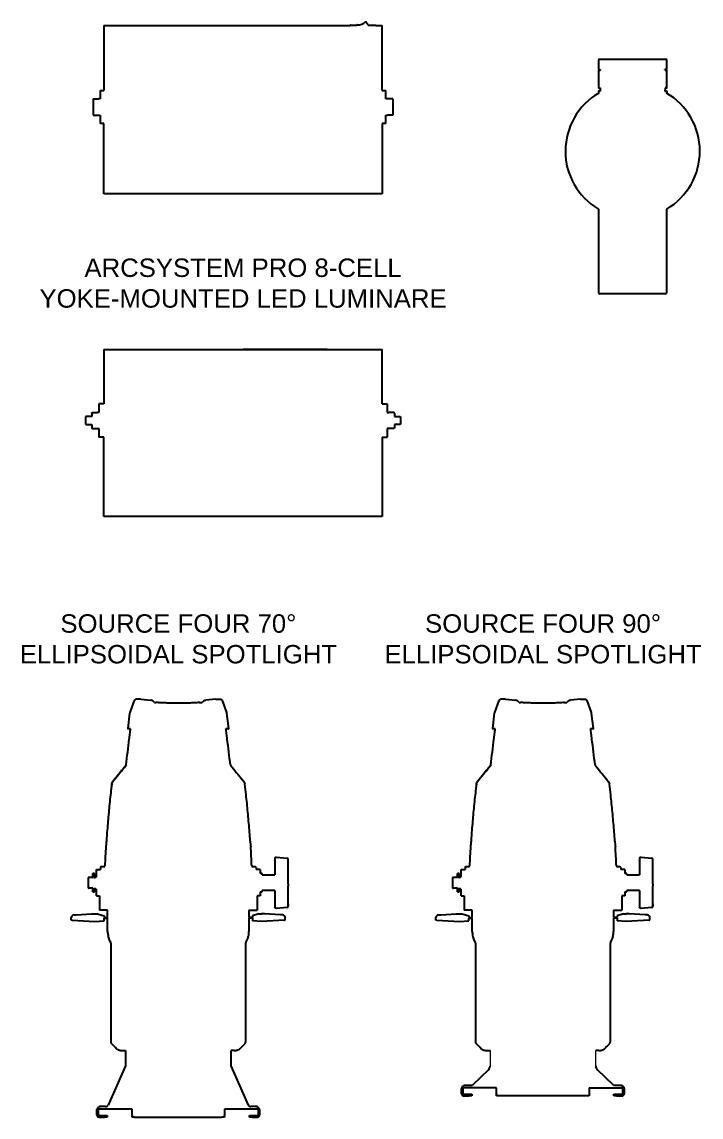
# Model space of a CAD drawing. Header units: inches. Extents: x 0 to 310, y 0 to 246.
# Drawn here: x 132.1 to 164.4, y 149.1 to 201.1 of the extents above; entities that cross this region are included whole.
import ezdxf

# ---------------------------------------------------------------- set-up
doc = ezdxf.new("R2010")
doc.units = ezdxf.units.IN
doc.header["$MEASUREMENT"] = 0
doc.linetypes.add('SLD-Solid', pattern=[0])
doc.layers.add('TEXT', color=1, linetype='Continuous')
doc.styles.add('ARIAL', font='arial.ttf')

msp = doc.modelspace()

# ---------------------------------------------------------------- linework, layer by layer
for p, q in [((135.969, 200.923), (135.969, 197.841)), ((135.969, 200.923), (147.671, 200.923)), ((147.671, 200.923), (147.671, 200.93)), ((147.789, 200.942), (147.988, 200.942)), ((147.989, 200.951), (147.988, 200.942)), ((148.532, 200.942), (148.766, 200.942)), ((148.884, 200.93), (148.884, 200.923)), ((148.884, 200.923), (149.19, 200.923)), ((149.19, 197.841), (149.19, 200.923)), ((159.47, 199.263), (159.47, 198.831)), ((159.47, 198.831), (159.555, 198.831)), ((159.5, 199.323), (159.474, 199.278)), ((159.513, 199.331), (162.676, 199.331)), ((159.555, 198.831), (159.555, 198.815)), ((162.634, 198.815), (162.634, 198.831)), ((162.72, 198.831), (162.634, 198.831)), ((162.716, 199.278), (162.689, 199.323)), ((162.72, 198.831), (162.72, 199.263)), ((159.47, 198.801), (159.47, 197.978)), ((159.47, 198.801), (159.54, 198.801)), ((162.649, 198.801), (162.72, 198.801)), ((162.72, 197.978), (162.72, 198.801)), ((135.786, 197.841), (135.786, 197.441)), ((135.786, 197.841), (135.969, 197.841)), ((149.19, 197.841), (149.372, 197.841)), ((149.372, 197.441), (149.372, 197.841)), ((159.47, 197.792), (159.47, 197.733)), ((159.484, 197.963), (159.554, 197.962)), ((159.557, 197.808), (159.484, 197.807)), ((159.554, 197.962), (159.557, 197.808)), ((162.635, 197.962), (162.632, 197.808)), ((162.632, 197.808), (162.705, 197.807)), ((162.705, 197.963), (162.635, 197.962)), ((162.72, 197.792), (162.72, 197.733)), ((135.461, 197.439), (135.447, 197.41)), ((135.447, 197.41), (135.447, 196.697)), ((135.461, 197.439), (135.711, 197.439)), ((135.786, 197.441), (135.711, 197.441)), ((135.711, 197.439), (135.711, 197.441)), ((149.447, 197.441), (149.372, 197.441)), ((149.698, 197.439), (149.447, 197.439)), ((149.711, 197.41), (149.698, 197.439)), ((149.711, 196.697), (149.711, 197.41)), ((159.484, 197.718), (159.486, 197.718)), ((159.486, 197.718), (159.484, 197.718)), ((135.447, 196.697), (135.461, 196.669)), ((135.461, 196.669), (135.711, 196.669)), ((135.711, 196.666), (135.711, 196.669)), ((135.711, 196.666), (135.786, 196.666)), ((135.786, 196.666), (135.786, 196.267)), ((135.969, 196.267), (135.786, 196.267)), ((135.969, 192.93), (135.969, 196.267)), ((149.19, 196.267), (149.19, 192.93)), ((149.372, 196.267), (149.19, 196.267)), ((149.372, 196.666), (149.447, 196.666)), ((149.372, 196.267), (149.372, 196.666)), ((149.698, 196.669), (149.447, 196.669)), ((149.698, 196.669), (149.711, 196.697)), ((149.19, 192.93), (135.969, 192.93)), ((159.47, 192.207), (159.47, 188.67)), ((162.72, 188.67), (162.72, 192.207)), ((159.47, 188.67), (159.472, 188.42)), ((159.47, 188.42), (159.47, 188.242)), ((159.472, 188.42), (159.47, 188.42)), ((162.717, 188.42), (162.72, 188.67)), ((162.717, 188.42), (162.72, 188.42)), ((162.72, 188.242), (162.72, 188.42)), ((159.472, 188.234), (159.504, 188.178)), ((162.672, 188.17), (159.517, 188.17)), ((162.685, 188.178), (162.718, 188.234)), ((135.969, 185.534), (149.19, 185.534)), ((135.969, 185.534), (135.969, 182.945)), ((142.579, 185.544), (142.579, 185.534)), ((142.579, 185.544), (146.579, 185.544)), ((146.579, 185.544), (146.579, 185.534)), ((149.19, 182.945), (149.19, 185.534)), ((135.727, 182.945), (135.727, 182.545)), ((135.969, 182.945), (135.727, 182.945)), ((149.19, 182.945), (149.432, 182.945)), ((149.432, 182.945), (149.432, 182.545)), ((135.111, 182.354), (135.089, 182.333)), ((135.089, 182.333), (135.089, 181.983)), ((135.388, 182.354), (135.111, 182.354)), ((135.388, 182.513), (135.388, 182.354)), ((135.401, 182.532), (135.652, 182.532)), ((135.727, 182.545), (135.652, 182.545)), ((135.652, 182.532), (135.652, 182.545)), ((149.432, 182.545), (149.507, 182.545)), ((149.507, 182.532), (149.507, 182.545)), ((149.757, 182.532), (149.507, 182.532)), ((149.771, 182.513), (149.771, 182.354)), ((149.771, 182.354), (150.048, 182.354)), ((150.048, 182.354), (150.069, 182.333)), ((150.069, 182.333), (150.069, 181.983)), ((135.089, 181.983), (135.111, 181.961)), ((135.111, 181.961), (135.388, 181.961)), ((135.388, 181.961), (135.388, 181.802)), ((135.401, 181.783), (135.652, 181.783)), ((135.652, 181.77), (135.652, 181.783)), ((135.652, 181.77), (135.727, 181.77)), ((135.727, 181.77), (135.727, 181.37)), ((149.507, 181.77), (149.432, 181.77)), ((149.432, 181.77), (149.432, 181.37)), ((149.757, 181.783), (149.507, 181.783)), ((149.507, 181.77), (149.507, 181.783)), ((150.048, 181.961), (149.771, 181.961)), ((149.771, 181.961), (149.771, 181.802)), ((150.069, 181.983), (150.048, 181.961)), ((135.969, 181.37), (135.727, 181.37)), ((135.969, 177.601), (135.969, 181.37)), ((149.19, 181.37), (149.19, 177.601)), ((149.19, 181.37), (149.432, 181.37)), ((149.19, 177.601), (135.969, 177.601)), ((137.716, 168.909), (138.191, 168.867)), ((141.285, 168.909), (140.811, 168.867)), ((155.048, 168.909), (155.523, 168.867)), ((158.617, 168.909), (158.143, 168.867)), ((137.022, 165.79), (137.008, 165.762)), ((141.98, 165.79), (141.988, 165.767)), ((154.354, 165.79), (154.34, 165.762)), ((159.312, 165.79), (159.321, 165.767)), ((144.095, 161.354), (144.095, 161.217)), ((144.163, 161.409), (144.663, 161.357)), ((161.427, 161.354), (161.427, 161.217)), ((161.495, 161.409), (161.995, 161.357)), ((135.801, 160.91), (135.797, 160.815)), ((143.201, 160.91), (143.204, 160.815)), ((144.095, 161.217), (144.095, 160.565)), ((144.72, 161.19), (144.72, 161.299)), ((144.72, 160.135), (144.72, 161.19)), ((153.133, 160.91), (153.129, 160.815)), ((160.533, 160.91), (160.536, 160.815)), ((161.427, 161.217), (161.427, 160.565)), ((162.052, 161.19), (162.052, 161.299)), ((162.052, 160.135), (162.052, 161.19)), ((135.21, 160.44), (135.21, 160.315)), ((135.21, 160.315), (135.21, 160.065)), ((135.445, 160.44), (135.232, 160.44)), ((135.523, 160.627), (135.445, 160.627)), ((135.445, 160.44), (135.445, 160.627)), ((135.523, 160.404), (135.523, 160.627)), ((135.581, 160.464), (135.61, 160.465)), ((135.61, 160.815), (135.797, 160.815)), ((135.61, 160.465), (135.61, 160.815)), ((143.392, 160.815), (143.204, 160.815)), ((143.392, 160.815), (143.392, 160.627)), ((143.47, 160.627), (143.392, 160.627)), ((143.487, 160.627), (143.47, 160.627)), ((143.487, 160.565), (143.487, 160.627)), ((143.487, 160.565), (144.095, 160.565)), ((152.542, 160.44), (152.542, 160.315)), ((152.542, 160.315), (152.542, 160.065)), ((152.777, 160.44), (152.564, 160.44)), ((152.855, 160.627), (152.777, 160.627)), ((152.777, 160.44), (152.777, 160.627)), ((152.855, 160.404), (152.855, 160.627)), ((152.913, 160.464), (152.942, 160.465)), ((152.942, 160.465), (152.942, 160.815)), ((152.942, 160.815), (153.129, 160.815)), ((160.724, 160.815), (160.536, 160.815)), ((160.724, 160.815), (160.724, 160.627)), ((160.802, 160.627), (160.724, 160.627)), ((160.819, 160.627), (160.802, 160.627)), ((160.819, 160.565), (160.819, 160.627)), ((160.819, 160.565), (161.427, 160.565)), ((135.21, 160.065), (135.21, 159.94)), ((135.445, 159.94), (135.232, 159.94)), ((135.445, 159.752), (135.445, 159.94)), ((135.523, 159.943), (135.523, 159.752)), ((135.581, 159.883), (135.61, 159.883)), ((135.61, 159.565), (135.61, 159.883)), ((143.487, 159.752), (143.487, 159.815)), ((144.095, 159.815), (143.487, 159.815)), ((144.095, 159.815), (144.095, 159.025)), ((144.72, 160.135), (144.72, 160.043)), ((144.72, 159.08), (144.72, 160.043)), ((152.542, 160.065), (152.542, 159.94)), ((152.777, 159.94), (152.564, 159.94)), ((152.777, 159.752), (152.777, 159.94)), ((152.855, 159.943), (152.855, 159.752)), ((152.913, 159.883), (152.942, 159.883)), ((152.942, 159.565), (152.942, 159.883)), ((160.819, 159.752), (160.819, 159.815)), ((161.427, 159.815), (160.819, 159.815)), ((161.427, 159.815), (161.427, 159.025)), ((162.052, 160.135), (162.052, 160.043)), ((162.052, 159.08), (162.052, 160.043)), ((135.445, 159.752), (135.523, 159.752)), ((135.61, 159.565), (135.753, 159.565)), ((143.392, 159.565), (143.252, 159.565)), ((143.392, 159.752), (143.47, 159.752)), ((143.392, 159.752), (143.392, 159.565)), ((143.47, 159.752), (143.487, 159.752)), ((143.47, 159.752), (143.47, 159.752)), ((152.777, 159.752), (152.855, 159.752)), ((152.942, 159.565), (153.085, 159.565)), ((160.724, 159.565), (160.584, 159.565)), ((160.724, 159.752), (160.802, 159.752)), ((160.724, 159.752), (160.724, 159.565)), ((160.802, 159.752), (160.819, 159.752)), ((160.802, 159.752), (160.802, 159.752)), ((144.664, 159.018), (144.163, 158.971)), ((144.72, 159.189), (144.72, 159.08)), ((161.996, 159.018), (161.495, 158.971)), ((162.052, 159.189), (162.052, 159.08)), ((134.416, 158.414), (134.416, 158.533)), ((134.453, 158.412), (134.416, 158.414)), ((134.453, 158.412), (135.54, 158.354)), ((134.544, 158.668), (134.648, 158.673)), ((134.648, 158.673), (135.399, 158.712)), ((135.54, 158.354), (135.976, 158.38)), ((135.666, 158.719), (135.976, 158.626)), ((135.976, 158.626), (135.976, 158.532)), ((135.976, 158.532), (136.141, 158.532)), ((135.976, 158.502), (136.141, 158.502)), ((135.976, 158.38), (135.976, 158.502)), ((143.026, 158.532), (142.861, 158.532)), ((143.026, 158.502), (142.861, 158.502)), ((143.336, 158.719), (143.026, 158.626)), ((143.026, 158.626), (143.026, 158.532)), ((143.026, 158.502), (143.026, 158.38)), ((143.462, 158.354), (143.026, 158.38)), ((144.549, 158.412), (143.462, 158.354)), ((144.354, 158.673), (143.602, 158.712)), ((144.458, 158.668), (144.354, 158.673)), ((144.549, 158.412), (144.586, 158.414)), ((144.586, 158.414), (144.586, 158.533)), ((151.748, 158.414), (151.748, 158.533)), ((151.785, 158.412), (151.748, 158.414)), ((151.785, 158.412), (152.872, 158.354)), ((151.876, 158.668), (151.98, 158.673)), ((151.98, 158.673), (152.731, 158.712)), ((152.872, 158.354), (153.308, 158.38)), ((152.998, 158.719), (153.308, 158.626)), ((153.308, 158.626), (153.308, 158.532)), ((153.308, 158.532), (153.473, 158.532)), ((153.308, 158.502), (153.473, 158.502)), ((153.308, 158.38), (153.308, 158.502)), ((160.358, 158.532), (160.193, 158.532)), ((160.358, 158.502), (160.193, 158.502)), ((160.668, 158.719), (160.358, 158.626)), ((160.358, 158.626), (160.358, 158.532)), ((160.358, 158.502), (160.358, 158.38)), ((160.794, 158.354), (160.358, 158.38)), ((161.881, 158.412), (160.794, 158.354)), ((161.686, 158.673), (160.934, 158.712)), ((161.79, 158.668), (161.686, 158.673)), ((161.881, 158.412), (161.918, 158.414)), ((161.918, 158.414), (161.918, 158.533)), ((136.841, 152.219), (136.985, 152.219)), ((136.985, 152.219), (136.985, 151.483)), ((142.16, 152.219), (142.017, 152.219)), ((142.017, 151.483), (142.017, 152.219)), ((154.173, 152.219), (154.317, 152.219)), ((159.492, 152.219), (159.349, 152.219)), ((154.241, 151.303), (153.481, 150.569)), ((160.185, 150.569), (159.425, 151.303)), ((152.965, 150.166), (152.965, 150.416)), ((153.04, 150.166), (153.04, 150.416)), ((154.63, 150.446), (153.07, 150.446)), ((153.071, 150.569), (153.071, 150.521)), ((153.071, 150.569), (153.481, 150.569)), ((154.63, 150.166), (154.63, 150.446)), ((159.03, 150.446), (160.59, 150.446)), ((159.03, 150.446), (159.03, 150.061)), ((160.185, 150.569), (160.591, 150.569)), ((160.59, 150.521), (160.591, 150.521)), ((160.591, 150.521), (160.591, 150.569)), ((160.62, 150.416), (160.62, 150.166)), ((160.695, 150.416), (160.695, 150.166)), ((153.07, 150.136), (153.325, 150.136)), ((153.07, 150.061), (153.325, 150.061)), ((153.325, 150.136), (153.45, 150.136)), ((153.45, 150.061), (153.325, 150.061)), ((153.45, 150.136), (153.45, 150.061)), ((154.63, 150.166), (154.63, 150.136)), ((154.63, 150.061), (154.63, 150.136)), ((159.03, 150.061), (154.63, 150.061)), ((160.21, 150.061), (160.21, 150.136)), ((160.21, 150.136), (160.335, 150.136)), ((160.335, 150.061), (160.21, 150.061)), ((160.335, 150.136), (160.59, 150.136)), ((160.335, 150.061), (160.59, 150.061))]:
    msp.add_line(p, q)
at = {"linetype": 'SLD-Solid'}
for p, q in [((137.402, 168.845), (137.194, 168.279)), ((137.716, 168.909), (137.482, 168.908)), ((138.5, 168.753), (138.438, 168.757)), ((140.501, 168.753), (140.564, 168.757)), ((141.285, 168.909), (141.519, 168.908)), ((141.809, 168.279), (141.6, 168.845)), ((154.734, 168.845), (154.526, 168.279)), ((155.048, 168.909), (154.814, 168.908)), ((155.832, 168.753), (155.77, 168.757)), ((157.833, 168.753), (157.896, 168.757)), ((158.617, 168.909), (158.852, 168.908)), ((159.141, 168.279), (158.933, 168.845)), ((137.188, 168.256), (137.098, 167.521)), ((141.904, 167.521), (141.814, 168.256)), ((154.521, 168.256), (154.43, 167.521)), ((159.237, 167.521), (159.146, 168.256)), ((137.235, 167.51), (137.108, 167.51)), ((141.894, 167.51), (141.767, 167.51)), ((154.567, 167.51), (154.44, 167.51)), ((159.227, 167.51), (159.099, 167.51)), ((137.007, 165.762), (137.008, 165.762)), ((154.339, 165.762), (154.34, 165.762)), ((136.392, 165.007), (136.392, 165.007)), ((153.724, 165.007), (153.725, 165.007)), ((136.338, 164.879), (136.338, 164.879)), ((142.663, 164.879), (142.664, 164.879)), ((153.67, 164.879), (153.671, 164.879)), ((159.995, 164.879), (159.996, 164.879)), ((135.959, 160.943), (135.83, 160.94)), ((143.171, 160.94), (143.042, 160.943)), ((153.291, 160.943), (153.162, 160.94)), ((160.503, 160.94), (160.374, 160.943)), ((135.753, 159.565), (135.753, 158.89)), ((143.249, 159.565), (143.249, 158.89)), ((153.085, 159.565), (153.085, 158.89)), ((160.581, 159.565), (160.581, 158.89)), ((136.141, 158.89), (135.753, 158.89)), ((136.141, 158.532), (136.141, 158.89)), ((142.861, 158.89), (143.249, 158.89)), ((142.861, 158.89), (142.861, 158.532)), ((153.473, 158.89), (153.085, 158.89)), ((153.473, 158.532), (153.473, 158.89)), ((160.193, 158.89), (160.581, 158.89)), ((160.193, 158.89), (160.193, 158.532)), ((136.141, 157.875), (136.141, 158.502)), ((142.861, 158.502), (142.861, 157.875)), ((153.473, 157.875), (153.473, 158.502)), ((160.193, 158.502), (160.193, 157.875)), ((136.306, 152.621), (136.306, 157.304)), ((142.696, 157.304), (142.696, 152.621)), ((153.638, 152.621), (153.638, 157.304)), ((160.028, 157.304), (160.028, 152.621)), ((136.4, 152.475), (136.342, 152.532)), ((142.659, 152.532), (142.601, 152.475)), ((153.732, 152.475), (153.675, 152.532)), ((159.991, 152.532), (159.934, 152.475)), ((136.985, 151.483), (136.16, 149.625)), ((142.841, 149.625), (142.017, 151.483)), ((135.636, 149.159), (135.636, 149.409)), ((135.711, 149.159), (135.711, 149.409)), ((135.741, 149.55), (135.741, 149.514)), ((136.046, 149.55), (135.741, 149.55)), ((137.301, 149.439), (135.741, 149.439)), ((137.301, 149.159), (137.301, 149.439)), ((143.261, 149.439), (141.701, 149.439)), ((141.701, 149.439), (141.701, 149.159)), ((143.261, 149.55), (142.955, 149.55)), ((143.261, 149.514), (143.261, 149.55)), ((143.291, 149.409), (143.291, 149.159)), ((143.366, 149.409), (143.366, 149.159)), ((135.741, 149.129), (135.996, 149.129)), ((135.741, 149.054), (135.996, 149.054)), ((135.996, 149.129), (136.121, 149.129)), ((136.121, 149.054), (135.996, 149.054)), ((136.121, 149.129), (136.121, 149.054)), ((137.301, 149.159), (137.301, 149.129)), ((137.301, 149.054), (137.301, 149.129)), ((137.426, 149.054), (137.301, 149.054)), ((137.426, 149.054), (138.02, 149.054)), ((138.02, 149.054), (139.06, 149.054)), ((139.063, 149.054), (139.188, 149.054)), ((139.188, 149.054), (139.813, 149.054)), ((139.813, 149.054), (139.938, 149.054)), ((139.942, 149.054), (140.981, 149.054)), ((140.981, 149.054), (141.576, 149.054)), ((141.701, 149.054), (141.576, 149.054)), ((141.701, 149.129), (141.701, 149.159)), ((141.701, 149.129), (141.701, 149.054)), ((142.881, 149.054), (142.881, 149.129)), ((142.881, 149.129), (143.006, 149.129)), ((143.006, 149.054), (142.881, 149.054)), ((143.006, 149.129), (143.261, 149.129)), ((143.006, 149.054), (143.261, 149.054))]:
    msp.add_line(p, q, dxfattribs=at)
at = {"linetype": 'SLD-Solid', "lineweight": 15}
for p, q in [((154.317, 152.219), (154.317, 151.483)), ((159.349, 151.483), (159.349, 152.219))]:
    msp.add_line(p, q, dxfattribs=at)
at = {"flags": 128}
for points in [[(135.399, 158.712), (135.398, 158.712), (135.412, 158.712), (135.439, 158.712), (135.479, 158.713), (135.525, 158.714), (135.541, 158.715)], [(143.602, 158.712), (143.603, 158.712), (143.59, 158.712), (143.562, 158.712), (143.523, 158.713), (143.477, 158.714), (143.461, 158.715)], [(152.731, 158.712), (152.731, 158.712), (152.744, 158.712), (152.772, 158.712), (152.811, 158.713), (152.857, 158.714), (152.873, 158.715)], [(160.934, 158.712), (160.935, 158.712), (160.922, 158.712), (160.894, 158.712), (160.855, 158.713), (160.809, 158.714), (160.793, 158.715)]]:
    msp.add_lwpolyline(points, dxfattribs=at)
for centre, radius, start, end in [((147.683, 200.93), 0.0118, 90, 180), ((147.997, 200.95), 0.00787, 86.7117, 172.2027), ((148.031, 201.538), 0.581, 266.7117, 310.6779), ((148.415, 201.091), 0.00787, 45.1869, 130.6779), ((148.011, 200.685), 0.581, 26.2635, 45.1869), ((148.872, 200.93), 0.0118, 0, 90), ((159.5, 199.263), 0.03, 150, 180), ((159.513, 199.316), 0.015, 90, 150), ((159.54, 198.816), 0.015, 270, 359), ((162.649, 198.816), 0.015, 181, 270), ((162.676, 199.316), 0.015, 30, 90), ((162.69, 199.263), 0.03, 0, 30), ((159.485, 197.978), 0.015, 180, 269), ((159.485, 197.792), 0.015, 91, 180), ((162.705, 197.978), 0.015, 271, 0), ((162.705, 197.792), 0.015, 0, 89), ((161.095, 194.958), 3.195, 120.2285, 239.4272), ((159.485, 197.733), 0.015, 180, 275.9656), ((162.705, 197.733), 0.015, 264.0344, 0), ((161.095, 194.958), 3.195, 300.5728, 59.7715), ((159.485, 188.242), 0.015, 180, 210), ((159.517, 188.185), 0.015, 210, 270), ((162.672, 188.185), 0.015, 270, 330), ((162.705, 188.242), 0.015, 330, 0), ((144.66, 161.297), 0.0599, 2.0026, 87.328), ((161.992, 161.297), 0.0599, 2.0026, 87.328), ((135.583, 159.943), 0.06, 180, 268.5), ((152.915, 159.943), 0.06, 180, 268.5), ((144.658, 159.08), 0.0625, 275.9235, 360), ((161.99, 159.08), 0.0625, 275.9235, 360), ((134.551, 158.532), 0.135, 93, 180), ((135.541, 160.951), 2.236, 270.003, 273.203), ((143.461, 160.951), 2.236, 266.797, 269.997), ((144.45, 158.532), 0.135, 0, 87), ((151.883, 158.532), 0.135, 93, 180), ((152.873, 160.951), 2.236, 270.003, 273.203), ((160.793, 160.951), 2.236, 266.797, 269.997), ((161.782, 158.532), 0.135, 0, 87), ((154.067, 151.483), 0.25, 314.0077, 0), ((159.599, 151.483), 0.25, 180, 225.9923), ((153.07, 150.416), 0.105, 90, 180), ((153.07, 150.416), 0.03, 90, 180), ((160.59, 150.416), 0.105, 0, 90), ((160.59, 150.416), 0.03, 0, 90), ((153.07, 150.166), 0.105, 180, 270), ((153.07, 150.166), 0.03, 180, 270), ((160.59, 150.166), 0.03, 270, 0), ((160.59, 150.166), 0.105, 270, 0)]:
    msp.add_arc(centre, radius, start, end)
at = {"linetype": 'SLD-Solid'}
for centre, radius, start, end in [((137.49, 168.818), 0.0904, 95.1359, 163.4201), ((137.929, 168.28), 0.652, 47.8757, 61.8767), ((138.449, 169.187), 0.431, 258.9836, 268.4601), ((140.552, 169.187), 0.431, 271.5399, 281.0164), ((141.072, 168.28), 0.652, 118.1233, 132.1243), ((141.508, 168.813), 0.0967, 19.18, 82.7459), ((154.822, 168.818), 0.0904, 95.1359, 163.4201), ((155.262, 168.28), 0.652, 47.8757, 61.8767), ((155.781, 169.187), 0.431, 258.9836, 268.4601), ((157.884, 169.187), 0.431, 271.5399, 281.0164), ((158.404, 168.28), 0.652, 118.1233, 132.1243), ((158.84, 168.813), 0.0967, 19.18, 82.7459), ((137.288, 168.244), 0.1, 159.8, 173), ((141.715, 168.244), 0.1, 7, 20.2), ((154.62, 168.244), 0.1, 159.8, 173), ((159.047, 168.244), 0.1, 7, 20.2), ((137.108, 167.52), 0.01, 173, 270), ((141.894, 167.52), 0.01, 270, 7), ((154.44, 167.52), 0.01, 173, 270), ((159.227, 167.52), 0.01, 270, 7), ((141.974, 165.745), 0.0261, 34.5063, 56.0584), ((159.306, 165.745), 0.0261, 34.5063, 56.0584), ((186.627, 158.89), 50.66, 176.5706, 177.6226), ((136.341, 161.883), 0.286, 171.9402, 172.4801), ((146.868, 162.453), 3.96, 184.2413, 187.7363), ((92.375, 158.89), 50.66, 2.3774, 3.4294), ((203.959, 158.89), 50.66, 176.5706, 177.6226), ((153.673, 161.883), 0.286, 171.9402, 172.4801), ((164.2, 162.453), 3.96, 184.2413, 187.7363), ((109.707, 158.89), 50.66, 2.3774, 3.4294), ((135.831, 160.91), 0.03, 91, 180), ((135.96, 160.993), 0.05, 268.6793, 357.9452), ((143.043, 160.994), 0.0514, 183.0953, 269.469), ((143.171, 160.91), 0.03, 0, 89), ((153.163, 160.91), 0.03, 91, 180), ((153.292, 160.993), 0.05, 268.6793, 357.9452), ((160.375, 160.994), 0.0514, 183.0953, 269.469), ((160.503, 160.91), 0.03, 0, 89), ((135.741, 149.409), 0.105, 90, 180), ((135.741, 149.409), 0.03, 90, 180), ((136.046, 149.675), 0.125, 270, 336.0803), ((142.955, 149.675), 0.125, 203.9197, 270), ((143.261, 149.409), 0.105, 0, 90), ((143.261, 149.409), 0.03, 0, 90), ((135.741, 149.159), 0.105, 180, 270), ((135.741, 149.159), 0.03, 180, 270), ((143.261, 149.159), 0.105, 270, 0), ((143.261, 149.159), 0.03, 270, 0)]:
    msp.add_arc(centre, radius, start, end, dxfattribs=at)
at = {"extrusion": (0, 0, -1)}
for centre, major_axis, ratio, start_param, end_param in [((144.158, 161.354), (-0.0625, 0.0013), 0.921914, 6.263735, 6.469858), ((144.158, 161.351), (-0.0599, 0.0195), 0.917041, 6.198868, 7.650807), ((161.49, 161.354), (-0.0625, 0.0013), 0.921914, 6.263735, 6.469858), ((161.49, 161.351), (-0.0599, 0.0195), 0.917041, 6.198868, 7.650807), ((144.158, 161.217), (-0.0625, -0.0015), 0.932153, 0.022517, 0.22864), ((161.49, 161.217), (-0.0625, -0.0015), 0.932153, 0.022517, 0.22864), ((144.158, 159.026), (-0.0625, -0.0013), 0.921914, 6.096512, 6.302636), ((144.158, 159.028), (-0.0599, -0.0195), 0.917041, 4.915564, 6.367503), ((161.49, 159.026), (-0.0625, -0.0013), 0.921914, 6.096512, 6.302636), ((161.49, 159.028), (-0.0599, -0.0195), 0.917041, 4.915564, 6.367503)]:
    msp.add_ellipse(centre, major_axis=major_axis, ratio=ratio, start_param=start_param, end_param=end_param, dxfattribs=at)
for points, knots in [([(147.683, 200.942), (147.684, 200.942), (147.687, 200.942), (147.7, 200.942), (147.714, 200.942), (147.731, 200.942), (147.755, 200.942), (147.776, 200.942), (147.789, 200.942)], [0, 0, 0, 0, 0.239443, 0.369784, 0.499999, 0.630342, 0.760556, 1, 1, 1, 1]), ([(148.766, 200.942), (148.779, 200.942), (148.8, 200.942), (148.824, 200.942), (148.841, 200.942), (148.855, 200.942), (148.868, 200.942), (148.871, 200.942), (148.872, 200.942)], [0, 0, 0, 0, 0.239444, 0.369787, 0.500002, 0.630342, 0.760557, 1, 1, 1, 1]), ([(135.232, 160.44), (135.229, 160.44), (135.216, 160.44), (135.212, 160.44), (135.21, 160.44)], [0, 0, 0, 0, 0.211002, 1, 1, 1, 1]), ([(135.523, 160.404), (135.523, 160.404), (135.523, 160.405), (135.523, 160.408), (135.523, 160.415), (135.527, 160.428), (135.533, 160.439), (135.543, 160.45), (135.555, 160.459), (135.57, 160.463), (135.579, 160.464), (135.581, 160.464)], [0, 0, 0, 0, 0.0046982, 0.0398693, 0.0943381, 0.2315795, 0.4579638, 0.5023819, 0.7162911, 0.9308515, 1, 1, 1, 1]), ([(152.564, 160.44), (152.561, 160.44), (152.548, 160.44), (152.545, 160.44), (152.542, 160.44)], [0, 0, 0, 0, 0.211002, 1, 1, 1, 1]), ([(152.855, 160.404), (152.855, 160.404), (152.855, 160.405), (152.855, 160.408), (152.856, 160.415), (152.859, 160.428), (152.865, 160.439), (152.875, 160.45), (152.887, 160.459), (152.902, 160.463), (152.911, 160.464), (152.913, 160.464)], [0, 0, 0, 0, 0.0046982, 0.0398693, 0.0943381, 0.2315795, 0.4579638, 0.5023819, 0.7162911, 0.9308515, 1, 1, 1, 1]), ([(135.21, 159.94), (135.212, 159.94), (135.216, 159.94), (135.229, 159.94), (135.232, 159.94)], [0, 0, 0, 0, 0.788998, 1, 1, 1, 1]), ([(152.542, 159.94), (152.545, 159.94), (152.548, 159.94), (152.561, 159.94), (152.564, 159.94)], [0, 0, 0, 0, 0.788998, 1, 1, 1, 1])]:
    msp.add_open_spline(points, degree=3, knots=knots)
for points in [[(135.388, 182.513), (135.391, 182.52), (135.396, 182.526), (135.401, 182.532)], [(149.771, 182.513), (149.767, 182.52), (149.763, 182.526), (149.757, 182.532)], [(135.388, 181.802), (135.391, 181.796), (135.396, 181.789), (135.401, 181.783)], [(149.771, 181.802), (149.767, 181.796), (149.763, 181.789), (149.757, 181.783)]]:
    msp.add_open_spline(points, degree=3)
at = {"linetype": 'SLD-Solid'}
for points, knots in [([(138.237, 168.855), (138.236, 168.856), (138.226, 168.863), (138.209, 168.866), (138.195, 168.867), (138.191, 168.867), (138.191, 168.867)], [0, 0, 0, 0, 0.079323, 0.761323, 0.990732, 1, 1, 1, 1]), ([(140.518, 168.753), (140.471, 168.75), (140.36, 168.743), (140.175, 168.735), (139.965, 168.728), (139.753, 168.724), (139.54, 168.722), (139.327, 168.723), (139.113, 168.726), (138.89, 168.733), (138.683, 168.741), (138.551, 168.749), (138.495, 168.752)], [0, 0, 0, 0, 0.073735, 0.174905, 0.279004, 0.383102, 0.484278, 0.585454, 0.689583, 0.793713, 0.912817, 1, 1, 1, 1]), ([(140.765, 168.855), (140.766, 168.856), (140.776, 168.863), (140.792, 168.866), (140.807, 168.867), (140.811, 168.867), (140.811, 168.867)], [0, 0, 0, 0, 0.079323, 0.761323, 0.990732, 1, 1, 1, 1]), ([(155.569, 168.855), (155.568, 168.856), (155.558, 168.863), (155.541, 168.866), (155.527, 168.867), (155.523, 168.867), (155.523, 168.867)], [0, 0, 0, 0, 0.079323, 0.761323, 0.990732, 1, 1, 1, 1]), ([(157.851, 168.753), (157.804, 168.75), (157.692, 168.743), (157.507, 168.735), (157.298, 168.728), (157.085, 168.724), (156.872, 168.722), (156.659, 168.723), (156.445, 168.726), (156.222, 168.733), (156.015, 168.741), (155.883, 168.749), (155.827, 168.752)], [0, 0, 0, 0, 0.073735, 0.174905, 0.279004, 0.383102, 0.484278, 0.585454, 0.689583, 0.793713, 0.912817, 1, 1, 1, 1]), ([(158.097, 168.855), (158.098, 168.856), (158.108, 168.863), (158.124, 168.866), (158.139, 168.867), (158.143, 168.867), (158.143, 168.867)], [0, 0, 0, 0, 0.079323, 0.761323, 0.990732, 1, 1, 1, 1]), ([(137.022, 165.79), (137.072, 166.2), (137.128, 166.651), (137.188, 167.143), (137.203, 167.265), (137.218, 167.388), (137.229, 167.469), (137.235, 167.51)], [0, 0, 0, 0, 0.71491, 0.786401, 0.857893, 0.929384, 1, 1, 1, 1]), ([(141.98, 165.79), (141.929, 166.2), (141.874, 166.651), (141.814, 167.143), (141.798, 167.265), (141.784, 167.388), (141.773, 167.469), (141.767, 167.51)], [0, 0, 0, 0, 0.71491, 0.786401, 0.857893, 0.929384, 1, 1, 1, 1]), ([(154.354, 165.79), (154.404, 166.2), (154.46, 166.651), (154.52, 167.143), (154.535, 167.265), (154.55, 167.388), (154.561, 167.469), (154.567, 167.51)], [0, 0, 0, 0, 0.71491, 0.786401, 0.857893, 0.929384, 1, 1, 1, 1]), ([(159.312, 165.79), (159.261, 166.2), (159.206, 166.651), (159.146, 167.143), (159.13, 167.265), (159.116, 167.388), (159.105, 167.469), (159.099, 167.51)], [0, 0, 0, 0, 0.71491, 0.786401, 0.857893, 0.929384, 1, 1, 1, 1]), ([(136.392, 165.007), (136.415, 165.034), (136.525, 165.17), (136.73, 165.421), (136.913, 165.646), (137.008, 165.762)], [0, 0, 0, 0, 0.10781, 0.539052, 1, 1, 1, 1]), ([(137.008, 165.762), (136.985, 165.735), (136.875, 165.599), (136.669, 165.347), (136.486, 165.123), (136.392, 165.007)], [0, 0, 0, 0, 0.107776, 0.53888, 1, 1, 1, 1]), ([(137.008, 165.762), (137.008, 165.762), (137.008, 165.762), (137.008, 165.762), (137.008, 165.762), (137.008, 165.762), (137.008, 165.762), (137.008, 165.762), (137.008, 165.762), (137.008, 165.762), (137.008, 165.762), (137.008, 165.762), (137.008, 165.762), (137.008, 165.762)], [0, 0, 0, 0, 0.057544, 0.181946, 0.187743, 0.289765, 0.363759, 0.437966, 0.522194, 0.605856, 0.707241, 0.86305, 1, 1, 1, 1]), ([(141.994, 165.762), (141.994, 165.762), (141.994, 165.762), (141.994, 165.762), (141.994, 165.762), (141.994, 165.762), (141.994, 165.762), (141.994, 165.762), (141.994, 165.762), (141.994, 165.762), (141.994, 165.762), (141.994, 165.762), (141.994, 165.762)], [0, 0, 0, 0, 0.102542, 0.238797, 0.342487, 0.423099, 0.496347, 0.573125, 0.662854, 0.751501, 0.862396, 1, 1, 1, 1]), ([(141.994, 165.762), (142.016, 165.735), (142.127, 165.599), (142.332, 165.347), (142.515, 165.123), (142.609, 165.007)], [0, 0, 0, 0, 0.10781, 0.539052, 1, 1, 1, 1]), ([(154.34, 165.762), (154.318, 165.735), (154.207, 165.599), (154.002, 165.347), (153.819, 165.123), (153.724, 165.007)], [0, 0, 0, 0, 0.107776, 0.53888, 1, 1, 1, 1]), ([(153.725, 165.007), (153.747, 165.034), (153.857, 165.17), (154.062, 165.421), (154.245, 165.646), (154.34, 165.762)], [0, 0, 0, 0, 0.10781, 0.539052, 1, 1, 1, 1]), ([(154.34, 165.762), (154.34, 165.762), (154.34, 165.762), (154.34, 165.762), (154.34, 165.762), (154.34, 165.762), (154.34, 165.762), (154.34, 165.762), (154.34, 165.762), (154.34, 165.762), (154.34, 165.762), (154.34, 165.762), (154.34, 165.762), (154.34, 165.762)], [0, 0, 0, 0, 0.057544, 0.181946, 0.187743, 0.289765, 0.363759, 0.437966, 0.522194, 0.605856, 0.707241, 0.86305, 1, 1, 1, 1]), ([(159.326, 165.762), (159.326, 165.762), (159.326, 165.762), (159.326, 165.762), (159.326, 165.762), (159.326, 165.762), (159.326, 165.762), (159.326, 165.762), (159.326, 165.762), (159.326, 165.762), (159.326, 165.762), (159.326, 165.762), (159.326, 165.762)], [0, 0, 0, 0, 0.102542, 0.238797, 0.342487, 0.423099, 0.496347, 0.573125, 0.662854, 0.751501, 0.862396, 1, 1, 1, 1]), ([(159.326, 165.762), (159.348, 165.735), (159.459, 165.599), (159.664, 165.347), (159.847, 165.123), (159.941, 165.007)], [0, 0, 0, 0, 0.10781, 0.539052, 1, 1, 1, 1]), ([(136.338, 164.879), (136.342, 164.898), (136.35, 164.944), (136.377, 164.983), (136.392, 165.007)], [0, 0, 0, 0, 0.404221, 1, 1, 1, 1]), ([(136.392, 165.007), (136.38, 164.992), (136.364, 164.973), (136.358, 164.949), (136.357, 164.944)], [0, 0, 0, 0, 0.77501, 1, 1, 1, 1]), ([(142.609, 165.007), (142.62, 164.991), (142.648, 164.953), (142.657, 164.907), (142.663, 164.879)], [0, 0, 0, 0, 0.404079, 1, 1, 1, 1]), ([(153.671, 164.879), (153.674, 164.898), (153.682, 164.944), (153.709, 164.983), (153.725, 165.007)], [0, 0, 0, 0, 0.404221, 1, 1, 1, 1]), ([(153.724, 165.007), (153.712, 164.992), (153.697, 164.973), (153.69, 164.949), (153.689, 164.944)], [0, 0, 0, 0, 0.77501, 1, 1, 1, 1]), ([(159.941, 165.007), (159.952, 164.991), (159.98, 164.953), (159.99, 164.907), (159.995, 164.879)], [0, 0, 0, 0, 0.404079, 1, 1, 1, 1]), ([(136.338, 164.879), (136.333, 164.844), (136.313, 164.67), (136.261, 164.218), (136.19, 163.522), (136.127, 162.795), (136.096, 162.347), (136.084, 162.179)], [0, 0, 0, 0, 0.038703, 0.193516, 0.503195, 0.812873, 1, 1, 1, 1]), ([(142.917, 162.179), (142.915, 162.213), (142.903, 162.388), (142.87, 162.842), (142.81, 163.539), (142.736, 164.265), (142.684, 164.711), (142.664, 164.879)], [0, 0, 0, 0, 0.038703, 0.193516, 0.503195, 0.812873, 1, 1, 1, 1]), ([(153.67, 164.879), (153.666, 164.844), (153.645, 164.67), (153.593, 164.218), (153.522, 163.522), (153.459, 162.795), (153.428, 162.347), (153.416, 162.179)], [0, 0, 0, 0, 0.038703, 0.193516, 0.503195, 0.812873, 1, 1, 1, 1]), ([(160.249, 162.179), (160.247, 162.213), (160.235, 162.388), (160.202, 162.842), (160.142, 163.539), (160.069, 164.265), (160.016, 164.711), (159.996, 164.879)], [0, 0, 0, 0, 0.038703, 0.193516, 0.503195, 0.812873, 1, 1, 1, 1]), ([(136.083, 162.16), (136.081, 162.136), (136.077, 162.082), (136.069, 162.008), (136.062, 161.95), (136.058, 161.919), (136.058, 161.92), (136.058, 161.92)], [0, 0, 0, 0, 0.184768, 0.411838, 0.638244, 0.864506, 1, 1, 1, 1]), ([(153.415, 162.16), (153.413, 162.136), (153.409, 162.082), (153.401, 162.008), (153.394, 161.95), (153.39, 161.919), (153.39, 161.92), (153.39, 161.92)], [0, 0, 0, 0, 0.184768, 0.411838, 0.638244, 0.864506, 1, 1, 1, 1]), ([(136.141, 157.875), (136.145, 157.809), (136.153, 157.674), (136.206, 157.505), (136.257, 157.409), (136.275, 157.375)], [0, 0, 0, 0, 0.375049, 0.776984, 1, 1, 1, 1]), ([(142.727, 157.375), (142.75, 157.419), (142.797, 157.509), (142.848, 157.678), (142.856, 157.802), (142.861, 157.875)], [0, 0, 0, 0, 0.287513, 0.581795, 1, 1, 1, 1]), ([(153.473, 157.875), (153.477, 157.809), (153.485, 157.674), (153.538, 157.505), (153.589, 157.409), (153.607, 157.375)], [0, 0, 0, 0, 0.375049, 0.776984, 1, 1, 1, 1]), ([(160.059, 157.375), (160.082, 157.419), (160.129, 157.509), (160.18, 157.678), (160.188, 157.802), (160.193, 157.875)], [0, 0, 0, 0, 0.287513, 0.581795, 1, 1, 1, 1]), ([(136.306, 157.304), (136.305, 157.311), (136.304, 157.322), (136.299, 157.332), (136.298, 157.335)], [0, 0, 0, 0, 0.64356, 1, 1, 1, 1]), ([(142.704, 157.335), (142.701, 157.329), (142.696, 157.319), (142.696, 157.308), (142.696, 157.304)], [0, 0, 0, 0, 0.64356, 1, 1, 1, 1]), ([(153.638, 157.304), (153.637, 157.311), (153.636, 157.322), (153.631, 157.332), (153.63, 157.335)], [0, 0, 0, 0, 0.64356, 1, 1, 1, 1]), ([(160.036, 157.335), (160.033, 157.329), (160.029, 157.319), (160.028, 157.308), (160.028, 157.304)], [0, 0, 0, 0, 0.64356, 1, 1, 1, 1]), ([(136.342, 152.532), (136.332, 152.545), (136.313, 152.569), (136.306, 152.602), (136.306, 152.618), (136.306, 152.621)], [0, 0, 0, 0, 0.499398, 0.929179, 1, 1, 1, 1]), ([(142.659, 152.532), (142.669, 152.545), (142.688, 152.569), (142.695, 152.602), (142.696, 152.618), (142.696, 152.621)], [0, 0, 0, 0, 0.499398, 0.929179, 1, 1, 1, 1]), ([(153.675, 152.532), (153.664, 152.545), (153.645, 152.569), (153.638, 152.602), (153.638, 152.618), (153.638, 152.621)], [0, 0, 0, 0, 0.499398, 0.929179, 1, 1, 1, 1]), ([(159.991, 152.532), (160.001, 152.545), (160.021, 152.569), (160.027, 152.602), (160.028, 152.618), (160.028, 152.621)], [0, 0, 0, 0, 0.499398, 0.929179, 1, 1, 1, 1]), ([(136.599, 152.275), (136.541, 152.334), (136.474, 152.401), (136.408, 152.467), (136.4, 152.475)], [0, 0, 0, 0, 0.885696, 1, 1, 1, 1]), ([(136.683, 152.233), (136.669, 152.236), (136.64, 152.241), (136.617, 152.26), (136.606, 152.269)], [0, 0, 0, 0, 0.5, 1, 1, 1, 1]), ([(142.396, 152.269), (142.385, 152.26), (142.362, 152.241), (142.333, 152.236), (142.318, 152.233)], [0, 0, 0, 0, 0.5, 1, 1, 1, 1]), ([(142.601, 152.475), (142.543, 152.416), (142.476, 152.349), (142.41, 152.283), (142.402, 152.275)], [0, 0, 0, 0, 0.885696, 1, 1, 1, 1]), ([(153.931, 152.275), (153.873, 152.334), (153.806, 152.401), (153.74, 152.467), (153.732, 152.475)], [0, 0, 0, 0, 0.885696, 1, 1, 1, 1]), ([(154.015, 152.233), (154.001, 152.236), (153.972, 152.241), (153.949, 152.26), (153.938, 152.269)], [0, 0, 0, 0, 0.5, 1, 1, 1, 1]), ([(159.728, 152.269), (159.717, 152.26), (159.694, 152.241), (159.665, 152.236), (159.651, 152.233)], [0, 0, 0, 0, 0.5, 1, 1, 1, 1]), ([(159.934, 152.475), (159.875, 152.416), (159.808, 152.349), (159.742, 152.283), (159.734, 152.275)], [0, 0, 0, 0, 0.885696, 1, 1, 1, 1])]:
    msp.add_open_spline(points, degree=3, knots=knots, dxfattribs=at)
for points in [[(136.341, 164.892), (136.338, 164.879)], [(153.674, 164.892), (153.67, 164.879)], [(136.084, 162.179), (136.083, 162.16)], [(142.919, 162.16), (142.917, 162.179)], [(153.416, 162.179), (153.415, 162.16)], [(160.251, 162.16), (160.249, 162.179)], [(136.298, 157.335), (136.275, 157.375)], [(142.727, 157.375), (142.704, 157.335)], [(153.63, 157.335), (153.607, 157.375)], [(160.059, 157.375), (160.036, 157.335)], [(136.606, 152.269), (136.599, 152.275)], [(136.683, 152.233), (136.841, 152.219)], [(142.16, 152.219), (142.318, 152.233)], [(142.402, 152.275), (142.396, 152.269)], [(153.938, 152.269), (153.931, 152.275)], [(154.015, 152.233), (154.173, 152.219)], [(159.492, 152.219), (159.651, 152.233)], [(159.734, 152.275), (159.728, 152.269)]]:
    msp.add_open_spline(points, degree=1, dxfattribs=at)

# ---------------------------------------------------------------- texts
at = {"layer": 'TEXT', "char_height": 0.875, "width": 22.89072, "attachment_point": 2, "style": 'ARIAL'}
for s, insert in [('ARCSYSTEM PRO 8-CELL\\PYOKE-MOUNTED LED LUMINARE', (142.579, 189.854)), ('SOURCE FOUR 70°\\PELLIPSOIDAL SPOTLIGHT', (139.507, 172.948)), ('SOURCE FOUR 90°\\PELLIPSOIDAL SPOTLIGHT', (156.839, 172.948))]:
    msp.add_mtext(s, dxfattribs=dict(at, insert=insert))

doc.saveas('drawing.dxf')
